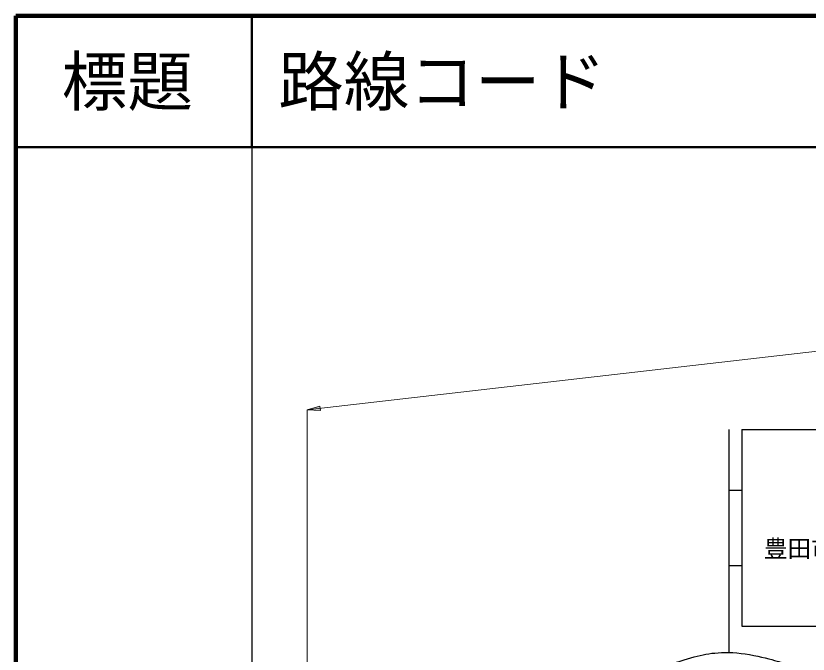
# Model space of a CAD drawing. Units: millimetres, scale not verified. Extents: x 40004 to 731143, y 20002 to 660685.
# Drawn here: x 40004 to 100408, y 331372 to 380034 of the extents above; entities that cross this region are included whole.
import ezdxf
from ezdxf.enums import TextEntityAlignment as Align

# ---------------------------------------------------------------- set-up
doc = ezdxf.new("R2010")
doc.units = ezdxf.units.MM
doc.header["$LTSCALE"] = 1000.09
for name, color, linetype, lineweight in [('M-STR-HTXT', 7, 'Continuous', 13), ('M-STR-STRC', 7, 'Continuous', 25), ('M-TTL', 2, 'Continuous', 140), ('M-TTL-BAND', 7, 'Continuous', 25), ('M-TTL-LINE', 7, 'Continuous', 50), ('M-TTL-TXT', 7, 'Continuous', 50)]:
    doc.layers.add(name, color=color, linetype=linetype, lineweight=lineweight)
doc.styles.add('ＭＳ ゴシック', font='')
doc.styles.get('ＭＳ ゴシック').set_extended_font_data('MS Gothic')

msp = doc.modelspace()

# ---------------------------------------------------------------- hatches: boundary and pattern name
at = {"layer": 'M-STR-HTXT'}
msp.add_hatch(color=256, dxfattribs=at).paths.add_polyline_path([(62208, 349989), (63183, 350269), (63221, 349938)])

# ---------------------------------------------------------------- linework, layer by layer
for p in [(188034, 364499), (62208, 324185)]:
    msp.add_line(p, (62208, 349989), dxfattribs=at)
msp.add_lwpolyline([(62208, 349989), (63183, 350269), (63221, 349938)], close=True, dxfattribs=at)
at = {"layer": 'M-STR-STRC'}
for p, q in [((94355, 348501), (94355, 331500)), ((95355, 348501), (112848, 348501)), ((95355, 348501), (95355, 333500)), ((94355, 343876), (95355, 343876)), ((94355, 338125), (95355, 338125)), ((95355, 333500), (112848, 333500))]:
    msp.add_line(p, q, dxfattribs=at)
msp.add_open_spline([(90354, 330751), (92054, 331281), (92765, 331506), (94355, 331500), (95944, 331493), (98117, 330824), (98355, 330751)], degree=3, knots=[0, 0, 0, 0, 1, 1, 1, 2, 2, 2, 2], dxfattribs=at)
at = {"layer": 'M-TTL'}
for p, q in [((40004, 380034), (40004, 20002)), ((680061, 380034), (40004, 380034))]:
    msp.add_line(p, q, dxfattribs=at)
at = {"layer": 'M-TTL-BAND'}
msp.add_line((58005, 370033), (58005, 20002), dxfattribs=at)
at = {"layer": 'M-TTL-LINE'}
for p, q in [((58005, 380034), (58005, 370033)), ((40004, 370033), (680061, 370033))]:
    msp.add_line(p, q, dxfattribs=at)

# ---------------------------------------------------------------- texts
at = {"layer": 'M-STR-STRC', "style": 'ＭＳ ゴシック'}
msp.add_text('豊田市街', height=1320, dxfattribs=at).set_placement((100636, 339423), align=Align.MIDDLE_CENTER)
at = {"layer": 'M-TTL-TXT', "style": 'ＭＳ ゴシック'}
msp.add_text('標題', height=3666, dxfattribs=at).set_placement((48504, 375034), align=Align.MIDDLE_CENTER)
msp.add_text('路線コード', height=3666, dxfattribs=at).set_placement((60005, 375034), align=Align.MIDDLE_LEFT)

doc.saveas('drawing.dxf')
